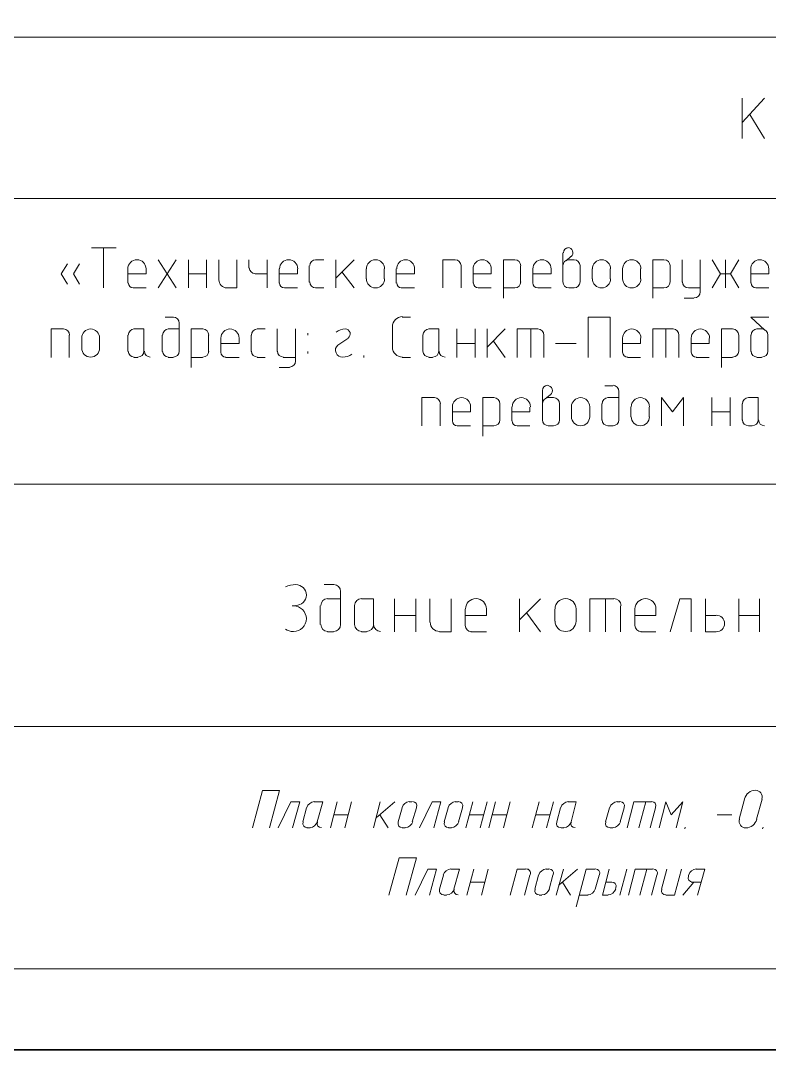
# Model space of a CAD drawing. Header units: millimetres. Extents: x -678 to 5260, y -935 to 3264.
# Drawn here: x 4034 to 4497, y -935 to -298 of the extents above; entities that cross this region are included whole.
import ezdxf
from ezdxf.xclip import XClip

# ---------------------------------------------------------------- set-up
doc = ezdxf.new("R2010")
doc.units = ezdxf.units.MM
doc.header["$MEASUREMENT"] = 0
doc.header["$XCLIPFRAME"] = 2
doc.layers.get('0').update_dxf_attribs({"linetype": 'CONTINUOUS'})

# ---------------------------------------------------------------- blocks, each defined once
blk = doc.blocks.new('MF28AFDB0')
at = {"color": 7, "linetype": 'Continuous', "lineweight": -2, "true_color": 0x000007}
blk.add_lwpolyline([(0.927, 0.578), (592.988, 0.578), (592.988, 419.2), (0.927, 419.2)], close=True, dxfattribs=at)

msp = doc.modelspace()

# ---------------------------------------------------------------- linework, layer by layer
at = {"color": 7, "linetype": 'Continuous', "lineweight": 20, "true_color": 0x000007}
msp.add_lwpolyline([(-479.88737, -884.75487), (5209.40723, -884.75487), (5209.40723, 3214.83019), (-479.88737, 3214.83019)], close=True, dxfattribs=at)
at = {"color": 7, "linetype": 'Continuous', "lineweight": 5, "true_color": 0x000007}
for points in [[(3359.44873, -308.15736), (5209.40723, -308.15736), (5209.40723, -308.15736)], [(3359.44873, -308.15736), (3359.44873, -884.75487), (3909.49022, -884.75487), (4009.73918, -884.75487), (5209.40723, -884.75487)], [(3359.44873, -408.07438), (4009.73918, -408.07438), (5209.40723, -408.07438)], [(3359.44873, -584.67189), (5209.40723, -584.67189), (5209.40723, -584.67189)], [(3359.44873, -734.71338), (4009.73918, -734.71338), (5209.40723, -734.71338)]]:
    msp.add_lwpolyline(points, dxfattribs=at)
at = {"color": 7, "linetype": 'Continuous', "lineweight": 20, "true_color": 0x000007}
msp.add_lwpolyline([(3359.44873, -884.75487), (5209.40723, -884.75487), (5209.40723, -334.71338)], dxfattribs=at)
at = {"color": 7, "linetype": 'Continuous', "lineweight": 9, "true_color": 0x000007}
for points in [[(4480.44458, -360.93745), (4494.22051, -345.99969), (4494.22051, -345.99969)], [(4480.44458, -370.89595), (4480.44458, -345.99969), (4480.44458, -345.99969)], [(4485.25786, -355.95819), (4494.22051, -370.89595), (4494.22051, -370.89595)], [(4077.623, -438.44782), (4092.72674, -438.44782), (4092.72674, -438.44782)], [(4084.92591, -438.44782), (4084.92591, -463.34408), (4084.92591, -463.34408)], [(4369.40723, -441.60135), (4369.40723, -459.69263), (4369.40723, -459.69263)], [(4374.38649, -443.925), (4371.39893, -446.5806), (4371.39893, -446.5806)], [(4062.68524, -461.02043), (4058.86781, -454.5474), (4062.68524, -448.40633)], [(4070.15412, -448.40633), (4066.33669, -454.5474), (4070.15412, -461.02043)], [(4100.02964, -451.55985), (4100.02964, -460.35653), (4100.02964, -460.35653)], [(4111.31595, -454.5474), (4111.31595, -451.55985), (4111.31595, -451.55985)], [(4118.78483, -445.9167), (4130.07113, -463.34408), (4130.07113, -463.34408)], [(4118.78483, -463.34408), (4130.07113, -445.9167), (4130.07113, -445.9167)], [(4137.70599, -463.34408), (4137.70599, -445.9167), (4137.70599, -445.9167)], [(4148.66035, -463.34408), (4148.66035, -445.9167), (4148.66035, -445.9167)], [(4156.46118, -445.9167), (4156.46118, -458.36483), (4156.46118, -458.36483)], [(4161.27445, -463.34408), (4167.58151, -463.34408), (4167.58151, -445.9167)], [(4175.05039, -445.9167), (4175.05039, -451.06193), (4175.05039, -451.06193)], [(4186.33669, -445.9167), (4186.33669, -463.34408), (4186.33669, -463.34408)], [(4193.80557, -451.55985), (4193.80557, -460.35653), (4193.80557, -460.35653)], [(4205.09188, -454.5474), (4205.09188, -451.55985), (4205.09188, -451.55985)], [(4212.39479, -449.73413), (4212.39479, -459.69263), (4212.39479, -459.69263)], [(4216.21221, -445.9167), (4221.35744, -445.9167), (4221.35744, -445.9167)], [(4228.82632, -457.20301), (4240.11263, -445.9167), (4240.11263, -445.9167)], [(4228.82632, -445.9167), (4228.82632, -463.34408), (4228.82632, -463.34408)], [(4247.58151, -451.55985), (4247.58151, -457.70093), (4247.58151, -457.70093)], [(4258.70184, -457.70093), (4258.70184, -451.55985), (4258.70184, -451.55985)], [(4266.17072, -451.55985), (4266.17072, -460.35653), (4266.17072, -460.35653)], [(4277.45703, -454.5474), (4277.45703, -451.55985), (4277.45703, -451.55985)], [(4302.51927, -445.9167), (4295.05039, -445.9167), (4295.05039, -463.34408)], [(4306.33669, -463.34408), (4306.33669, -449.73413), (4306.33669, -449.73413)], [(4313.80557, -451.55985), (4313.80557, -460.35653), (4313.80557, -460.35653)], [(4325.09188, -454.5474), (4325.09188, -451.55985), (4325.09188, -451.55985)], [(4339.53172, -445.9167), (4332.56076, -445.9167), (4332.56076, -469.65114)], [(4343.18317, -459.69263), (4343.18317, -449.73413), (4343.18317, -449.73413)], [(4350.81802, -451.55985), (4350.81802, -460.35653), (4350.81802, -460.35653)], [(4362.10433, -454.5474), (4362.10433, -451.55985), (4362.10433, -451.55985)], [(4373.05869, -445.9167), (4376.21221, -445.9167), (4376.21221, -445.9167)], [(4380.02964, -449.73413), (4380.02964, -459.69263), (4380.02964, -459.69263)], [(4387.49852, -451.55985), (4387.49852, -457.70093), (4387.49852, -457.70093)], [(4398.78483, -457.70093), (4398.78483, -451.55985), (4398.78483, -451.55985)], [(4406.25371, -451.55985), (4406.25371, -457.70093), (4406.25371, -457.70093)], [(4417.54001, -457.70093), (4417.54001, -451.55985), (4417.54001, -451.55985)], [(4431.97985, -445.9167), (4425.17487, -445.9167), (4425.17487, -469.65114)], [(4435.79728, -459.69263), (4435.79728, -449.73413), (4435.79728, -449.73413)], [(4443.26615, -445.9167), (4443.26615, -459.69263), (4443.26615, -459.69263)], [(4454.38649, -465.83371), (4454.38649, -445.9167), (4454.38649, -445.9167)], [(4461.85537, -445.9167), (4467.00059, -454.5474), (4461.85537, -463.34408)], [(4469.98815, -445.9167), (4469.98815, -463.34408), (4469.98815, -463.34408)], [(4478.2869, -463.34408), (4473.14167, -454.5474), (4478.2869, -445.9167)], [(4485.75578, -451.55985), (4485.75578, -460.35653), (4485.75578, -460.35653)], [(4496.87611, -454.5474), (4496.87611, -451.55985), (4496.87611, -451.55985)], [(4111.31595, -454.5474), (4100.02964, -454.5474), (4100.02964, -454.5474)], [(4137.70599, -454.5474), (4148.66035, -454.5474), (4148.66035, -454.5474)], [(4178.86781, -454.5474), (4186.33669, -454.5474), (4186.33669, -454.5474)], [(4205.09188, -454.5474), (4193.80557, -454.5474), (4193.80557, -454.5474)], [(4240.11263, -463.34408), (4232.64375, -453.38558), (4232.64375, -453.38558)], [(4277.45703, -454.5474), (4266.17072, -454.5474), (4266.17072, -454.5474)], [(4325.09188, -454.5474), (4313.80557, -454.5474), (4313.80557, -454.5474)], [(4362.10433, -454.5474), (4350.81802, -454.5474), (4350.81802, -454.5474)], [(4467.00059, -454.5474), (4473.14167, -454.5474), (4473.14167, -454.5474)], [(4496.87611, -454.5474), (4485.75578, -454.5474), (4485.75578, -454.5474)], [(4103.34914, -463.34408), (4111.31595, -463.34408), (4111.31595, -463.34408)], [(4196.9591, -463.34408), (4205.09188, -463.34408), (4205.09188, -463.34408)], [(4216.21221, -463.34408), (4221.35744, -463.34408), (4221.35744, -463.34408)], [(4269.32425, -463.34408), (4277.45703, -463.34408), (4277.45703, -463.34408)], [(4316.9591, -463.34408), (4325.09188, -463.34408), (4325.09188, -463.34408)], [(4332.56076, -463.34408), (4339.53172, -463.34408), (4339.53172, -463.34408)], [(4353.80557, -463.34408), (4362.10433, -463.34408), (4362.10433, -463.34408)], [(4373.05869, -463.34408), (4376.21221, -463.34408), (4376.21221, -463.34408)], [(4425.17487, -463.34408), (4431.97985, -463.34408), (4431.97985, -463.34408)], [(4447.08358, -463.34408), (4454.38649, -463.34408), (4454.38649, -463.34408)], [(4488.90931, -463.34408), (4496.87611, -463.34408), (4496.87611, -463.34408)], [(4444.42798, -469.65114), (4450.56906, -469.65114), (4450.56906, -469.65114)], [(4123.26615, -481.43537), (4128.07943, -481.43537), (4128.07943, -481.43537)], [(4269.98815, -481.43537), (4275.13337, -481.43537), (4275.13337, -481.43537)], [(4398.78483, -506.49761), (4398.78483, -481.43537), (4385.00889, -481.43537), (4385.00889, -506.49761)], [(4496.87611, -481.43537), (4485.75578, -481.43537), (4494.38649, -489.40218)], [(4060.19562, -488.73828), (4052.56076, -488.73828), (4052.56076, -506.49761)], [(4109.98815, -502.68018), (4109.98815, -488.73828), (4103.84707, -488.73828)], [(4125.09188, -488.73828), (4131.89686, -488.73828), (4131.89686, -488.73828)], [(4131.89686, -485.2528), (4131.89686, -502.68018), (4131.89686, -502.68018)], [(4146.33669, -488.73828), (4139.36574, -488.73828), (4139.36574, -512.63869)], [(4180.19562, -488.73828), (4185.00889, -488.73828), (4185.00889, -488.73828)], [(4192.47777, -488.73828), (4192.47777, -502.68018), (4192.47777, -502.68018)], [(4203.76408, -508.82126), (4203.76408, -488.73828), (4203.76408, -488.73828)], [(4263.84707, -487.57645), (4263.84707, -500.02458), (4263.84707, -500.02458)], [(4292.56076, -502.68018), (4292.56076, -488.73828), (4286.41968, -488.73828)], [(4303.84707, -506.49761), (4303.84707, -488.73828), (4303.84707, -488.73828)], [(4315.13337, -506.49761), (4315.13337, -488.73828), (4315.13337, -488.73828)], [(4322.43628, -500.02458), (4333.72259, -488.73828), (4333.72259, -488.73828)], [(4322.43628, -488.73828), (4322.43628, -506.49761), (4322.43628, -506.49761)], [(4353.80557, -488.73828), (4341.19147, -488.73828), (4341.19147, -506.49761)], [(4349.49022, -488.73828), (4349.49022, -506.49761), (4349.49022, -506.49761)], [(4437.45703, -488.73828), (4425.17487, -488.73828), (4425.17487, -506.49761)], [(4433.14167, -488.73828), (4433.14167, -506.49761), (4433.14167, -506.49761)], [(4474.46947, -488.73828), (4467.6645, -488.73828), (4467.6645, -512.63869)], [(4489.57321, -488.73828), (4492.39479, -488.73828), (4492.39479, -488.73828)], [(4063.68109, -506.49761), (4063.68109, -492.5557), (4063.68109, -492.5557)], [(4071.48192, -494.5474), (4071.48192, -500.68848), (4071.48192, -500.68848)], [(4082.60225, -500.68848), (4082.60225, -494.5474), (4082.60225, -494.5474)], [(4100.02964, -492.5557), (4100.02964, -502.68018), (4100.02964, -502.68018)], [(4121.27445, -502.68018), (4121.27445, -492.5557), (4121.27445, -492.5557)], [(4149.98815, -502.68018), (4149.98815, -492.5557), (4149.98815, -492.5557)], [(4157.623, -494.5474), (4157.623, -503.17811), (4157.623, -503.17811)], [(4168.90931, -497.70093), (4168.90931, -494.5474), (4168.90931, -494.5474)], [(4176.37819, -492.5557), (4176.37819, -502.68018), (4176.37819, -502.68018)], [(4211.39893, -492.5557), (4211.39893, -491.39388), (4211.39893, -491.39388)], [(4236.2952, -494.5474), (4230.15412, -498.86276), (4230.15412, -498.86276)], [(4282.60225, -492.5557), (4282.60225, -502.68018), (4282.60225, -502.68018)], [(4333.72259, -506.49761), (4326.41968, -496.37313), (4326.41968, -496.37313)], [(4357.623, -506.49761), (4357.623, -492.5557), (4357.623, -492.5557)], [(4406.25371, -494.5474), (4406.25371, -503.17811), (4406.25371, -503.17811)], [(4417.54001, -497.70093), (4417.54001, -494.5474), (4417.54001, -494.5474)], [(4441.27445, -506.49761), (4441.27445, -492.5557), (4441.27445, -492.5557)], [(4448.74333, -494.5474), (4448.74333, -503.17811), (4448.74333, -503.17811)], [(4460.02964, -497.70093), (4460.02964, -494.5474), (4460.02964, -494.5474)], [(4478.2869, -502.68018), (4478.2869, -492.5557), (4478.2869, -492.5557)], [(4485.75578, -502.68018), (4485.75578, -492.5557), (4485.75578, -492.5557)], [(4496.37819, -492.5557), (4496.37819, -502.68018), (4496.37819, -502.68018)], [(4168.90931, -497.70093), (4157.623, -497.70093), (4157.623, -497.70093)], [(4211.39893, -502.68018), (4211.39893, -503.84201), (4211.39893, -503.84201)], [(4303.84707, -497.70093), (4315.13337, -497.70093), (4315.13337, -497.70093)], [(4364.92591, -497.70093), (4377.54001, -497.70093), (4377.54001, -497.70093)], [(4417.54001, -497.70093), (4406.25371, -497.70093), (4406.25371, -497.70093)], [(4460.02964, -497.70093), (4448.74333, -497.70093), (4448.74333, -497.70093)], [(4103.84707, -506.49761), (4106.17072, -506.49761), (4106.17072, -506.49761)], [(4125.09188, -506.49761), (4128.07943, -506.49761), (4128.07943, -506.49761)], [(4139.36574, -506.49761), (4146.33669, -506.49761), (4146.33669, -506.49761)], [(4160.61055, -506.49761), (4168.90931, -506.49761), (4168.90931, -506.49761)], [(4180.19562, -506.49761), (4185.00889, -506.49761), (4185.00889, -506.49761)], [(4196.2952, -506.49761), (4203.76408, -506.49761), (4203.76408, -506.49761)], [(4246.25371, -505.16981), (4246.25371, -506.49761), (4246.25371, -506.49761)], [(4269.98815, -506.49761), (4275.13337, -506.49761), (4275.13337, -506.49761)], [(4286.41968, -506.49761), (4288.74333, -506.49761), (4288.74333, -506.49761)], [(4409.40723, -506.49761), (4417.54001, -506.49761), (4417.54001, -506.49761)], [(4451.89686, -506.49761), (4460.02964, -506.49761), (4460.02964, -506.49761)], [(4467.6645, -506.49761), (4474.46947, -506.49761), (4474.46947, -506.49761)], [(4489.57321, -506.49761), (4492.39479, -506.49761), (4492.39479, -506.49761)], [(4193.80557, -512.63869), (4200.11263, -512.63869), (4200.11263, -512.63869)], [(4356.79313, -526.74657), (4356.79313, -545.16981), (4356.79313, -545.16981)], [(4395.46533, -523.925), (4400.2786, -523.925), (4400.2786, -523.925)], [(4404.09603, -527.41047), (4404.09603, -545.16981), (4404.09603, -545.16981)], [(4289.73918, -531.2279), (4282.10433, -531.2279), (4282.10433, -548.65529)], [(4326.58566, -531.2279), (4319.78068, -531.2279), (4319.78068, -555.12832)], [(4361.6064, -529.40218), (4358.45288, -531.8918), (4358.45288, -531.8918)], [(4360.2786, -531.2279), (4363.59811, -531.2279), (4363.59811, -531.2279)], [(4397.29105, -531.2279), (4404.09603, -531.2279), (4404.09603, -531.2279)], [(4444.09603, -548.65529), (4444.09603, -531.2279), (4437.29105, -540.02458), (4430.48607, -531.2279), (4430.48607, -548.65529)], [(4461.68939, -548.65529), (4461.68939, -531.2279), (4461.68939, -531.2279)], [(4472.9757, -548.65529), (4472.9757, -531.2279), (4472.9757, -531.2279)], [(4490.40308, -545.16981), (4490.40308, -531.2279), (4484.26201, -531.2279)], [(4293.39064, -548.65529), (4293.39064, -535.04533), (4293.39064, -535.04533)], [(4301.02549, -537.03703), (4301.02549, -545.66774), (4301.02549, -545.66774)], [(4312.3118, -540.02458), (4301.02549, -540.02458), (4301.02549, -540.02458)], [(4312.3118, -540.02458), (4312.3118, -537.03703), (4312.3118, -537.03703)], [(4330.40308, -545.16981), (4330.40308, -535.04533), (4330.40308, -535.04533)], [(4337.87196, -537.03703), (4337.87196, -545.66774), (4337.87196, -545.66774)], [(4348.9923, -540.02458), (4337.87196, -540.02458), (4337.87196, -540.02458)], [(4348.9923, -540.02458), (4348.9923, -537.03703), (4348.9923, -537.03703)], [(4367.41553, -535.04533), (4367.41553, -545.16981), (4367.41553, -545.16981)], [(4374.71844, -537.03703), (4374.71844, -543.17811), (4374.71844, -543.17811)], [(4386.00474, -543.17811), (4386.00474, -537.03703), (4386.00474, -537.03703)], [(4393.47362, -545.16981), (4393.47362, -535.04533), (4393.47362, -535.04533)], [(4411.56491, -537.03703), (4411.56491, -543.17811), (4411.56491, -543.17811)], [(4422.85122, -543.17811), (4422.85122, -537.03703), (4422.85122, -537.03703)], [(4461.68939, -540.02458), (4472.9757, -540.02458), (4472.9757, -540.02458)], [(4480.44458, -535.04533), (4480.44458, -545.16981), (4480.44458, -545.16981)], [(4304.01304, -548.65529), (4312.3118, -548.65529), (4312.3118, -548.65529)], [(4319.78068, -548.65529), (4326.58566, -548.65529), (4326.58566, -548.65529)], [(4341.02549, -548.65529), (4348.9923, -548.65529), (4348.9923, -548.65529)], [(4360.2786, -548.65529), (4363.59811, -548.65529), (4363.59811, -548.65529)], [(4397.29105, -548.65529), (4400.2786, -548.65529), (4400.2786, -548.65529)], [(4484.26201, -548.65529), (4486.58566, -548.65529), (4486.58566, -548.65529)], [(4221.52342, -646.91255), (4227.33254, -646.91255), (4227.33254, -646.91255)], [(4223.68109, -655.70923), (4231.81387, -655.70923), (4231.81387, -655.70923)], [(4231.81387, -651.39388), (4231.81387, -671.64284), (4231.81387, -671.64284)], [(4252.22881, -671.64284), (4252.22881, -655.70923), (4244.75993, -655.70923)], [(4265.17487, -676.12417), (4265.17487, -655.70923), (4265.17487, -655.70923)], [(4278.2869, -676.12417), (4278.2869, -655.70923), (4278.2869, -655.70923)], [(4287.08358, -655.70923), (4287.08358, -670.14906), (4287.08358, -670.14906)], [(4293.05869, -676.12417), (4300.19562, -676.12417), (4300.19562, -655.70923)], [(4342.51927, -668.82126), (4355.6313, -655.70923), (4355.6313, -655.70923)], [(4342.51927, -655.70923), (4342.51927, -676.12417), (4342.51927, -676.12417)], [(4400.9425, -655.70923), (4386.17072, -655.70923), (4386.17072, -676.12417)], [(4395.79728, -655.70923), (4395.79728, -676.12417), (4395.79728, -676.12417)], [(4448.90931, -676.12417), (4448.90931, -655.70923), (4441.77238, -655.70923), (4435.79728, -676.12417)], [(4464.17902, -676.12417), (4457.70599, -676.12417), (4457.70599, -655.70923)], [(4478.2869, -676.12417), (4478.2869, -655.70923), (4478.2869, -655.70923)], [(4491.23296, -676.12417), (4491.23296, -655.70923), (4491.23296, -655.70923)], [(4201.77238, -660.02458), (4203.93006, -660.02458), (4203.93006, -660.02458)], [(4219.19976, -671.64284), (4219.19976, -660.02458), (4219.19976, -660.02458)], [(4240.44458, -660.02458), (4240.44458, -671.64284), (4240.44458, -671.64284)], [(4405.09188, -676.12417), (4405.09188, -660.02458), (4405.09188, -660.02458)], [(4265.17487, -665.99969), (4278.2869, -665.99969), (4278.2869, -665.99969)], [(4308.9923, -662.18226), (4308.9923, -672.30674), (4308.9923, -672.30674)], [(4322.10433, -665.99969), (4308.9923, -665.99969), (4308.9923, -665.99969)], [(4322.10433, -665.99969), (4322.10433, -662.18226), (4322.10433, -662.18226)], [(4355.6313, -676.12417), (4347.00059, -664.50591), (4347.00059, -664.50591)], [(4364.42798, -662.18226), (4364.42798, -669.65114), (4364.42798, -669.65114)], [(4377.54001, -669.65114), (4377.54001, -662.18226), (4377.54001, -662.18226)], [(4414.05454, -662.18226), (4414.05454, -672.30674), (4414.05454, -672.30674)], [(4427.00059, -665.99969), (4414.05454, -665.99969), (4414.05454, -665.99969)], [(4427.00059, -665.99969), (4427.00059, -662.18226), (4427.00059, -662.18226)], [(4464.17902, -665.99969), (4457.70599, -665.99969), (4457.70599, -665.99969)], [(4478.2869, -665.99969), (4491.23296, -665.99969), (4491.23296, -665.99969)], [(4223.68109, -676.12417), (4227.33254, -676.12417), (4227.33254, -676.12417)], [(4244.75993, -676.12417), (4247.74748, -676.12417), (4247.74748, -676.12417)], [(4312.47777, -676.12417), (4322.10433, -676.12417), (4322.10433, -676.12417)], [(4417.70599, -676.12417), (4427.00059, -676.12417), (4427.00059, -676.12417)], [(4187.83047, -797.45197), (4193.97155, -774.38143), (4183.34914, -774.38143), (4177.20806, -797.45197)], [(4193.14167, -797.45197), (4200.9425, -781.35238), (4206.58566, -781.35238), (4202.10433, -797.45197)], [(4215.38234, -781.35238), (4220.69354, -781.35238), (4217.37404, -793.80052)], [(4225.50682, -797.45197), (4229.6562, -781.35238), (4229.6562, -781.35238)], [(4234.3035, -797.45197), (4238.61885, -781.35238), (4238.61885, -781.35238)], [(4256.37819, -781.35238), (4252.22881, -797.45197), (4252.22881, -797.45197)], [(4253.88856, -791.31089), (4265.34084, -781.35238), (4265.34084, -781.35238)], [(4274.3035, -781.35238), (4275.96325, -781.35238), (4275.96325, -781.35238)], [(4280.61055, -797.45197), (4288.57736, -781.35238), (4293.88856, -781.35238), (4289.57321, -797.45197)], [(4302.68524, -781.35238), (4304.67694, -781.35238), (4304.67694, -781.35238)], [(4309.32425, -797.45197), (4313.6396, -781.35238), (4313.6396, -781.35238)], [(4318.2869, -797.45197), (4322.43628, -781.35238), (4322.43628, -781.35238)], [(4323.59811, -797.45197), (4327.74748, -781.35238), (4327.74748, -781.35238)], [(4332.56076, -797.45197), (4336.71014, -781.35238), (4336.71014, -781.35238)], [(4350.3201, -797.45197), (4354.63545, -781.35238), (4354.63545, -781.35238)], [(4359.28275, -797.45197), (4363.59811, -781.35238), (4363.59811, -781.35238)], [(4372.39479, -781.35238), (4377.70599, -781.35238), (4374.55246, -793.80052)], [(4402.76823, -781.35238), (4404.59396, -781.35238), (4404.59396, -781.35238)], [(4409.24126, -797.45197), (4413.39064, -781.35238), (4424.34499, -781.35238)], [(4416.37819, -797.45197), (4420.69354, -781.35238), (4420.69354, -781.35238)], [(4428.9923, -797.45197), (4433.14167, -781.35238), (4436.46118, -789.48516), (4443.76408, -781.35238), (4439.6147, -797.45197)], [(4481.77238, -779.69263), (4478.45288, -792.14077), (4478.45288, -792.14077)], [(4489.24126, -792.14077), (4492.72674, -779.69263), (4492.72674, -779.69263)], [(4208.41138, -793.80052), (4210.73503, -785.00384), (4210.73503, -785.00384)], [(4267.33254, -793.80052), (4269.82217, -785.00384), (4269.82217, -785.00384)], [(4278.78483, -785.00384), (4276.12923, -793.80052), (4276.12923, -793.80052)], [(4295.88026, -793.80052), (4298.36989, -785.00384), (4298.36989, -785.00384)], [(4307.16657, -785.00384), (4304.84292, -793.80052), (4304.84292, -793.80052)], [(4365.58981, -793.80052), (4367.91346, -785.00384), (4367.91346, -785.00384)], [(4395.79728, -793.80052), (4398.2869, -785.00384), (4398.2869, -785.00384)], [(4407.24956, -785.00384), (4404.92591, -793.80052), (4404.92591, -793.80052)], [(4426.83462, -785.00384), (4423.34914, -797.45197), (4423.34914, -797.45197)], [(4227.49852, -789.48516), (4236.46118, -789.48516), (4236.46118, -789.48516)], [(4261.19147, -797.45197), (4256.04624, -789.48516), (4256.04624, -789.48516)], [(4311.48192, -789.48516), (4320.44458, -789.48516), (4320.44458, -789.48516)], [(4325.75578, -789.48516), (4334.55246, -789.48516), (4334.55246, -789.48516)], [(4352.47777, -789.48516), (4361.44043, -789.48516), (4361.44043, -789.48516)], [(4464.84292, -789.48516), (4473.97155, -789.48516), (4473.97155, -789.48516)], [(4212.89271, -797.45197), (4210.90101, -797.45197), (4210.90101, -797.45197)], [(4271.81387, -797.45197), (4269.98815, -797.45197), (4269.98815, -797.45197)], [(4300.36159, -797.45197), (4298.53586, -797.45197), (4298.53586, -797.45197)], [(4369.90516, -797.45197), (4368.24541, -797.45197), (4368.24541, -797.45197)], [(4400.2786, -797.45197), (4398.61885, -797.45197), (4398.61885, -797.45197)], [(4444.92591, -797.94989), (4445.09188, -797.12002), (4445.09188, -797.12002)], [(4493.05869, -797.94989), (4493.39064, -797.12002), (4493.39064, -797.12002)], [(4272.3118, -839.11172), (4278.78483, -816.04118), (4267.99645, -816.04118), (4261.68939, -839.11172)], [(4277.95495, -839.11172), (4285.75578, -823.01213), (4291.06698, -823.01213), (4286.75163, -839.11172)], [(4293.05869, -835.46027), (4295.54831, -826.66359), (4295.54831, -826.66359)], [(4300.02964, -823.01213), (4305.34084, -823.01213), (4301.85537, -835.46027)], [(4309.98815, -839.11172), (4314.3035, -823.01213), (4314.3035, -823.01213)], [(4318.9508, -839.11172), (4323.10018, -823.01213), (4323.10018, -823.01213)], [(4336.71014, -839.11172), (4341.02549, -823.01213), (4346.33669, -823.01213)], [(4345.67279, -839.11172), (4348.9923, -826.66359), (4348.9923, -826.66359)], [(4351.97985, -835.46027), (4354.3035, -826.66359), (4354.3035, -826.66359)], [(4358.78483, -823.01213), (4360.77653, -823.01213), (4360.77653, -823.01213)], [(4363.26615, -826.66359), (4360.9425, -835.46027), (4360.9425, -835.46027)], [(4369.73918, -823.01213), (4365.25786, -839.11172), (4365.25786, -839.11172)], [(4366.91761, -832.97064), (4378.53586, -823.01213), (4378.53586, -823.01213)], [(4383.84707, -823.01213), (4377.70599, -846.41462), (4377.70599, -846.41462)], [(4389.15827, -823.01213), (4383.84707, -823.01213), (4383.84707, -823.01213)], [(4391.81387, -826.66359), (4389.49022, -835.46027), (4389.49022, -835.46027)], [(4398.12093, -823.01213), (4393.97155, -839.11172), (4397.45703, -839.11172)], [(4408.90931, -823.01213), (4404.59396, -839.11172), (4404.59396, -839.11172)], [(4410.07113, -839.11172), (4414.22051, -823.01213), (4424.84292, -823.01213)], [(4417.04209, -839.11172), (4421.35744, -823.01213), (4421.35744, -823.01213)], [(4427.6645, -826.66359), (4424.34499, -839.11172), (4424.34499, -839.11172)], [(4430.48607, -835.46027), (4433.80557, -823.01213), (4433.80557, -823.01213)], [(4442.76823, -823.01213), (4438.45288, -839.11172), (4433.14167, -839.11172)], [(4447.24956, -826.66359), (4447.08358, -827.49346), (4447.08358, -827.49346)], [(4452.72674, -839.11172), (4457.20806, -823.01213), (4451.73089, -823.01213)], [(4312.14582, -830.97894), (4321.10848, -830.97894), (4321.10848, -830.97894)], [(4374.22051, -839.11172), (4369.24126, -830.97894), (4369.24126, -830.97894)], [(4399.6147, -830.97894), (4395.96325, -830.97894), (4395.96325, -830.97894)], [(4443.76408, -839.11172), (4450.40308, -830.97894), (4450.40308, -830.97894)], [(4448.74333, -830.97894), (4454.88441, -830.97894), (4454.88441, -830.97894)], [(4297.37404, -839.11172), (4295.71429, -839.11172), (4295.71429, -839.11172)], [(4356.2952, -839.11172), (4354.63545, -839.11172), (4354.63545, -839.11172)], [(4385.00889, -839.11172), (4379.69769, -839.11172), (4379.69769, -839.11172)], [(4401.93835, -835.46027), (4402.10433, -834.63039), (4402.10433, -834.63039)]]:
    msp.add_lwpolyline(points, dxfattribs=at)
for points in [[(4372.72674, -438.44782), (4371.06698, -438.44782), (4369.73918, -439.77562), (4369.73918, -441.60135)], [(4175.21636, -450.89595), (4175.21636, -452.88765), (4176.87611, -454.5474), (4179.03379, -454.5474)], [(4216.37819, -445.9167), (4214.38649, -445.9167), (4212.72674, -447.57645), (4212.72674, -449.56815)], [(4306.33669, -449.56815), (4306.33669, -447.57645), (4304.67694, -445.9167), (4302.68524, -445.9167)], [(4343.34914, -449.56815), (4343.34914, -447.57645), (4341.68939, -445.9167), (4339.69769, -445.9167)], [(4373.22466, -445.9167), (4371.06698, -445.9167), (4369.40723, -447.57645), (4369.40723, -449.56815)], [(4380.02964, -449.56815), (4380.02964, -447.57645), (4378.36989, -445.9167), (4376.37819, -445.9167)], [(4435.79728, -449.56815), (4435.79728, -447.57645), (4434.13752, -445.9167), (4431.97985, -445.9167)], [(4156.46118, -458.36483), (4156.46118, -461.02043), (4158.61885, -463.34408), (4161.44043, -463.34408)], [(4100.36159, -460.19056), (4100.36159, -461.85031), (4101.68939, -463.34408), (4103.34914, -463.34408)], [(4193.97155, -460.19056), (4193.97155, -461.85031), (4195.29935, -463.34408), (4197.12508, -463.34408)], [(4212.72674, -459.52666), (4212.72674, -461.68433), (4214.38649, -463.34408), (4216.37819, -463.34408)], [(4266.50267, -460.19056), (4266.50267, -461.85031), (4267.83047, -463.34408), (4269.49022, -463.34408)], [(4313.97155, -460.19056), (4313.97155, -461.85031), (4315.46533, -463.34408), (4317.12508, -463.34408)], [(4339.69769, -463.34408), (4341.68939, -463.34408), (4343.34914, -461.68433), (4343.34914, -459.52666)], [(4350.81802, -460.19056), (4350.81802, -461.85031), (4352.14582, -463.34408), (4353.80557, -463.34408)], [(4369.40723, -459.52666), (4369.40723, -461.68433), (4371.06698, -463.34408), (4373.22466, -463.34408)], [(4376.37819, -463.34408), (4378.36989, -463.34408), (4380.02964, -461.68433), (4380.02964, -459.52666)], [(4431.97985, -463.34408), (4434.13752, -463.34408), (4435.79728, -461.68433), (4435.79728, -459.52666)], [(4443.43213, -459.52666), (4443.43213, -461.68433), (4445.09188, -463.34408), (4447.08358, -463.34408)], [(4485.92176, -460.19056), (4485.92176, -461.85031), (4487.24956, -463.34408), (4488.90931, -463.34408)], [(4450.73503, -469.48516), (4452.72674, -469.48516), (4454.38649, -467.82541), (4454.38649, -465.66774)], [(4131.89686, -485.08682), (4131.89686, -483.09512), (4130.23711, -481.43537), (4128.24541, -481.43537)], [(4270.15412, -481.10342), (4266.66864, -481.10342), (4263.84707, -483.925), (4263.84707, -487.41047)], [(4064.01304, -492.5557), (4064.01304, -490.39803), (4062.35329, -488.73828), (4060.19562, -488.73828)], [(4104.01304, -488.73828), (4102.02134, -488.73828), (4100.36159, -490.39803), (4100.36159, -492.5557)], [(4125.25786, -488.73828), (4123.26615, -488.73828), (4121.6064, -490.39803), (4121.6064, -492.5557)], [(4150.15412, -492.5557), (4150.15412, -490.39803), (4148.49437, -488.73828), (4146.50267, -488.73828)], [(4180.36159, -488.73828), (4178.20391, -488.73828), (4176.54416, -490.39803), (4176.54416, -492.5557)], [(4234.63545, -488.73828), (4232.64375, -488.90425), (4230.65205, -489.56815), (4228.9923, -490.72998)], [(4286.58566, -488.73828), (4284.42798, -488.73828), (4282.76823, -490.39803), (4282.76823, -492.5557)], [(4357.623, -492.5557), (4357.623, -490.39803), (4355.96325, -488.73828), (4353.80557, -488.73828)], [(4441.27445, -492.5557), (4441.27445, -490.39803), (4439.6147, -488.73828), (4437.623, -488.73828)], [(4478.2869, -492.5557), (4478.2869, -490.39803), (4476.62715, -488.73828), (4474.46947, -488.73828)], [(4489.57321, -488.73828), (4487.58151, -488.73828), (4485.92176, -490.39803), (4485.92176, -492.5557)], [(4496.37819, -492.5557), (4496.37819, -490.39803), (4494.71844, -488.73828), (4492.56076, -488.73828)], [(4100.36159, -502.51421), (4100.36159, -504.50591), (4102.02134, -506.16566), (4104.01304, -506.16566)], [(4106.33669, -506.16566), (4108.3284, -506.16566), (4109.98815, -504.50591), (4109.98815, -502.51421)], [(4110.3201, -502.51421), (4110.3201, -504.50591), (4111.97985, -506.16566), (4113.97155, -506.16566)], [(4121.6064, -502.51421), (4121.6064, -504.50591), (4123.26615, -506.16566), (4125.25786, -506.16566)], [(4128.24541, -506.16566), (4130.23711, -506.16566), (4131.89686, -504.50591), (4131.89686, -502.51421)], [(4146.50267, -506.16566), (4148.49437, -506.16566), (4150.15412, -504.50591), (4150.15412, -502.51421)], [(4176.54416, -502.51421), (4176.54416, -504.50591), (4178.20391, -506.16566), (4180.36159, -506.16566)], [(4192.64375, -502.51421), (4192.64375, -504.50591), (4194.3035, -506.16566), (4196.46118, -506.16566)], [(4263.84707, -500.02458), (4263.84707, -503.34408), (4266.66864, -506.16566), (4270.15412, -506.16566)], [(4282.76823, -502.51421), (4282.76823, -504.50591), (4284.42798, -506.16566), (4286.58566, -506.16566)], [(4288.90931, -506.16566), (4290.90101, -506.16566), (4292.56076, -504.50591), (4292.56076, -502.51421)], [(4292.72674, -502.51421), (4292.72674, -504.50591), (4294.38649, -506.16566), (4296.54416, -506.16566)], [(4474.46947, -506.16566), (4476.62715, -506.16566), (4478.2869, -504.50591), (4478.2869, -502.51421)], [(4485.92176, -502.51421), (4485.92176, -504.50591), (4487.58151, -506.16566), (4489.57321, -506.16566)], [(4492.56076, -506.16566), (4494.71844, -506.16566), (4496.37819, -504.50591), (4496.37819, -502.51421)], [(4157.623, -503.17811), (4157.623, -504.83786), (4159.11678, -506.16566), (4160.77653, -506.16566)], [(4200.2786, -512.30674), (4202.2703, -512.30674), (4203.93006, -510.64699), (4203.93006, -508.65529)], [(4233.14167, -506.16566), (4235.29935, -506.16566), (4237.12508, -505.50176), (4238.78483, -504.33994)], [(4406.41968, -503.17811), (4406.41968, -504.83786), (4407.74748, -506.16566), (4409.57321, -506.16566)], [(4448.90931, -503.17811), (4448.90931, -504.83786), (4450.23711, -506.16566), (4452.06284, -506.16566)], [(4359.78068, -523.59305), (4358.12093, -523.59305), (4356.79313, -525.08682), (4356.79313, -526.74657)], [(4404.09603, -527.41047), (4404.09603, -525.2528), (4402.43628, -523.59305), (4400.44458, -523.59305)], [(4293.55661, -535.04533), (4293.55661, -532.88765), (4291.89686, -531.2279), (4289.90516, -531.2279)], [(4330.40308, -535.04533), (4330.40308, -532.88765), (4328.74333, -531.2279), (4326.58566, -531.2279)], [(4360.44458, -531.2279), (4358.45288, -531.2279), (4356.79313, -532.88765), (4356.79313, -535.04533)], [(4367.41553, -535.04533), (4367.41553, -532.88765), (4365.75578, -531.2279), (4363.59811, -531.2279)], [(4397.45703, -531.2279), (4395.29935, -531.2279), (4393.6396, -532.88765), (4393.6396, -535.04533)], [(4484.26201, -531.2279), (4482.2703, -531.2279), (4480.61055, -532.88765), (4480.61055, -535.04533)], [(4301.02549, -545.66774), (4301.02549, -547.32749), (4302.51927, -548.65529), (4304.17902, -548.65529)], [(4326.58566, -548.65529), (4328.74333, -548.65529), (4330.40308, -546.99554), (4330.40308, -545.00384)], [(4338.03794, -545.66774), (4338.03794, -547.32749), (4339.36574, -548.65529), (4341.02549, -548.65529)], [(4356.79313, -545.00384), (4356.79313, -546.99554), (4358.45288, -548.65529), (4360.44458, -548.65529)], [(4363.59811, -548.65529), (4365.75578, -548.65529), (4367.41553, -546.99554), (4367.41553, -545.00384)], [(4393.6396, -545.00384), (4393.6396, -546.99554), (4395.29935, -548.65529), (4397.45703, -548.65529)], [(4400.44458, -548.65529), (4402.43628, -548.65529), (4404.09603, -546.99554), (4404.09603, -545.00384)], [(4480.61055, -545.00384), (4480.61055, -546.99554), (4482.2703, -548.65529), (4484.26201, -548.65529)], [(4486.58566, -548.65529), (4488.74333, -548.65529), (4490.40308, -546.99554), (4490.40308, -545.00384)], [(4490.56906, -545.00384), (4490.56906, -546.99554), (4492.22881, -548.65529), (4494.22051, -548.65529)], [(4204.09603, -646.91255), (4201.93835, -646.91255), (4199.6147, -647.41047), (4197.623, -648.40633)], [(4231.81387, -651.2279), (4231.81387, -648.73828), (4229.82217, -646.91255), (4227.49852, -646.91255)], [(4223.84707, -655.54325), (4221.35744, -655.54325), (4219.53172, -657.53496), (4219.53172, -659.85861)], [(4244.92591, -655.54325), (4242.43628, -655.54325), (4240.44458, -657.53496), (4240.44458, -659.85861)], [(4405.42383, -659.85861), (4405.42383, -657.53496), (4403.43213, -655.54325), (4400.9425, -655.54325)], [(4197.623, -674.46442), (4199.11678, -675.46027), (4200.77653, -675.95819), (4202.60225, -675.95819)], [(4219.53172, -671.64284), (4219.53172, -673.96649), (4221.35744, -675.95819), (4223.84707, -675.95819)], [(4227.49852, -675.95819), (4229.82217, -675.95819), (4231.81387, -673.96649), (4231.81387, -671.64284)], [(4240.44458, -671.64284), (4240.44458, -673.96649), (4242.43628, -675.95819), (4244.92591, -675.95819)], [(4247.91346, -675.95819), (4250.23711, -675.95819), (4252.22881, -673.96649), (4252.22881, -671.64284)], [(4252.22881, -671.64284), (4252.22881, -673.96649), (4254.22051, -675.95819), (4256.54416, -675.95819)], [(4287.24956, -670.14906), (4287.24956, -673.30259), (4289.90516, -675.95819), (4293.05869, -675.95819)], [(4308.9923, -672.30674), (4308.9923, -674.29844), (4310.65205, -675.95819), (4312.64375, -675.95819)], [(4414.05454, -672.30674), (4414.05454, -674.29844), (4415.71429, -675.95819), (4417.87196, -675.95819)], [(4488.57736, -774.21545), (4485.58981, -774.04948), (4482.60225, -776.53911), (4481.93835, -779.52666)], [(4492.56076, -779.69263), (4493.39064, -776.70508), (4491.56491, -774.21545), (4488.57736, -774.21545)], [(4215.54831, -781.18641), (4213.55661, -781.35238), (4211.39893, -782.84616), (4210.90101, -784.83786)], [(4274.3035, -781.18641), (4272.3118, -781.35238), (4270.3201, -782.84616), (4269.82217, -784.83786)], [(4278.78483, -784.83786), (4279.44873, -782.84616), (4278.2869, -781.18641), (4276.2952, -781.18641)], [(4303.01719, -781.18641), (4301.02549, -781.35238), (4299.03379, -782.84616), (4298.36989, -784.83786)], [(4307.33254, -784.83786), (4307.83047, -782.84616), (4306.66864, -781.18641), (4304.67694, -781.18641)], [(4372.72674, -781.18641), (4370.73503, -781.35238), (4368.74333, -782.84616), (4368.07943, -784.83786)], [(4403.10018, -781.18641), (4401.10848, -781.35238), (4399.11678, -782.84616), (4398.45288, -784.83786)], [(4407.41553, -784.83786), (4407.91346, -782.84616), (4406.75163, -781.18641), (4404.75993, -781.18641)], [(4426.83462, -784.83786), (4427.49852, -782.84616), (4426.33669, -781.18641), (4424.34499, -781.18641)], [(4208.57736, -793.80052), (4208.07943, -795.79222), (4209.24126, -797.45197), (4211.06698, -797.28599)], [(4212.89271, -797.28599), (4214.88441, -797.28599), (4216.87611, -795.62624), (4217.37404, -793.63454)], [(4217.54001, -793.80052), (4216.87611, -795.79222), (4218.03794, -797.45197), (4220.02964, -797.28599)], [(4267.49852, -793.80052), (4266.83462, -795.79222), (4267.99645, -797.45197), (4269.98815, -797.28599)], [(4271.97985, -797.28599), (4273.80557, -797.28599), (4275.96325, -795.62624), (4276.46118, -793.63454)], [(4296.04624, -793.80052), (4295.54831, -795.79222), (4296.71014, -797.45197), (4298.70184, -797.28599)], [(4300.36159, -797.28599), (4302.35329, -797.28599), (4304.34499, -795.62624), (4305.00889, -793.63454)], [(4365.58981, -793.80052), (4365.09188, -795.79222), (4366.08773, -797.45197), (4368.07943, -797.28599)], [(4370.07113, -797.28599), (4372.06284, -797.28599), (4374.05454, -795.62624), (4374.71844, -793.63454)], [(4374.55246, -793.80052), (4373.88856, -795.79222), (4375.05039, -797.45197), (4377.04209, -797.28599)], [(4395.96325, -793.80052), (4395.46533, -795.79222), (4396.46118, -797.45197), (4398.45288, -797.28599)], [(4400.44458, -797.28599), (4402.43628, -797.28599), (4404.42798, -795.62624), (4405.09188, -793.63454)], [(4478.78483, -791.97479), (4477.95495, -794.96234), (4479.78068, -797.45197), (4482.76823, -797.45197)], [(4482.76823, -797.45197), (4485.75578, -797.45197), (4488.74333, -795.12832), (4489.40723, -792.14077)], [(4300.02964, -822.84616), (4298.03794, -823.01213), (4296.04624, -824.50591), (4295.38234, -826.49761)], [(4359.11678, -822.84616), (4357.12508, -823.01213), (4355.13337, -824.50591), (4354.46947, -826.49761)], [(4363.43213, -826.49761), (4363.93006, -824.50591), (4362.76823, -822.84616), (4360.77653, -822.84616)], [(4392.14582, -826.49761), (4392.64375, -824.50591), (4391.48192, -822.84616), (4389.49022, -822.84616)], [(4427.83047, -826.49761), (4428.3284, -824.50591), (4427.16657, -822.84616), (4425.17487, -822.84616)], [(4447.08358, -827.32749), (4446.58566, -829.31919), (4447.74748, -830.97894), (4449.73918, -830.97894)], [(4451.89686, -822.84616), (4449.90516, -823.01213), (4447.91346, -824.50591), (4447.41553, -826.49761)], [(4402.2703, -834.46442), (4402.76823, -832.47272), (4401.6064, -830.97894), (4399.6147, -830.97894)], [(4293.05869, -835.46027), (4292.56076, -837.45197), (4293.72259, -838.94574), (4295.71429, -838.94574)], [(4297.54001, -838.94574), (4299.53172, -838.94574), (4301.68939, -837.28599), (4302.18732, -835.29429)], [(4302.02134, -835.46027), (4301.52342, -837.45197), (4302.68524, -838.94574), (4304.67694, -838.94574)], [(4352.14582, -835.46027), (4351.6479, -837.45197), (4352.80972, -838.94574), (4354.80142, -838.94574)], [(4356.46118, -838.94574), (4358.45288, -838.94574), (4360.44458, -837.28599), (4361.10848, -835.29429)], [(4384.84292, -838.94574), (4386.83462, -838.94574), (4388.9923, -837.28599), (4389.49022, -835.29429)], [(4397.45703, -838.94574), (4399.44873, -838.94574), (4401.44043, -837.28599), (4402.10433, -835.29429)], [(4430.65205, -835.46027), (4429.98815, -837.45197), (4431.14997, -838.94574), (4433.14167, -838.94574)]]:
    msp.add_open_spline(points, degree=3, dxfattribs=at)
for points in [[(4374.55246, -443.925), (4375.54831, -443.09512), (4375.88026, -441.76732), (4375.38234, -440.43952), (4375.38234, -440.43952), (4375.05039, -439.27769), (4373.88856, -438.28184), (4372.56076, -438.28184)], [(4111.31595, -451.55985), (4111.31595, -448.40633), (4108.82632, -445.9167), (4105.67279, -445.9167), (4105.67279, -445.9167), (4102.68524, -445.9167), (4100.02964, -448.40633), (4100.02964, -451.55985)], [(4205.25786, -451.55985), (4205.25786, -448.40633), (4202.76823, -445.9167), (4199.6147, -445.9167), (4199.6147, -445.9167), (4196.46118, -445.9167), (4193.97155, -448.40633), (4193.97155, -451.55985)], [(4259.03379, -451.55985), (4259.03379, -448.40633), (4256.54416, -445.9167), (4253.39064, -445.9167), (4253.39064, -445.9167), (4250.23711, -445.9167), (4247.74748, -448.40633), (4247.74748, -451.55985)], [(4277.623, -451.55985), (4277.623, -448.40633), (4275.13337, -445.9167), (4271.97985, -445.9167), (4271.97985, -445.9167), (4268.9923, -445.9167), (4266.50267, -448.40633), (4266.50267, -451.55985)], [(4325.09188, -451.55985), (4325.09188, -448.40633), (4322.60225, -445.9167), (4319.44873, -445.9167), (4319.44873, -445.9167), (4316.2952, -445.9167), (4313.80557, -448.40633), (4313.80557, -451.55985)], [(4362.10433, -451.55985), (4362.10433, -448.40633), (4359.44873, -445.9167), (4356.46118, -445.9167), (4356.46118, -445.9167), (4353.30765, -445.9167), (4350.81802, -448.40633), (4350.81802, -451.55985)], [(4398.9508, -451.55985), (4398.9508, -448.40633), (4396.46118, -445.9167), (4393.30765, -445.9167), (4393.30765, -445.9167), (4390.3201, -445.9167), (4387.6645, -448.40633), (4387.6645, -451.55985)], [(4417.70599, -451.55985), (4417.70599, -448.40633), (4415.21636, -445.9167), (4412.06284, -445.9167), (4412.06284, -445.9167), (4408.90931, -445.9167), (4406.41968, -448.40633), (4406.41968, -451.55985)], [(4496.87611, -451.55985), (4496.87611, -448.40633), (4494.38649, -445.9167), (4491.23296, -445.9167), (4491.23296, -445.9167), (4488.24541, -445.9167), (4485.75578, -448.40633), (4485.75578, -451.55985)], [(4247.74748, -457.70093), (4247.74748, -460.85446), (4250.23711, -463.34408), (4253.39064, -463.34408), (4253.39064, -463.34408), (4256.54416, -463.34408), (4259.03379, -460.85446), (4259.03379, -457.70093)], [(4387.6645, -457.70093), (4387.6645, -460.85446), (4390.3201, -463.34408), (4393.30765, -463.34408), (4393.30765, -463.34408), (4396.46118, -463.34408), (4398.9508, -460.85446), (4398.9508, -457.70093)], [(4406.41968, -457.70093), (4406.41968, -460.85446), (4408.90931, -463.34408), (4412.06284, -463.34408), (4412.06284, -463.34408), (4415.21636, -463.34408), (4417.70599, -460.85446), (4417.70599, -457.70093)], [(4082.60225, -494.38143), (4082.60225, -491.39388), (4080.11263, -488.73828), (4076.9591, -488.73828), (4076.9591, -488.73828), (4073.97155, -488.73828), (4071.48192, -491.39388), (4071.48192, -494.38143)], [(4168.90931, -494.38143), (4168.90931, -491.39388), (4166.41968, -488.73828), (4163.26615, -488.73828), (4163.26615, -488.73828), (4160.11263, -488.73828), (4157.623, -491.39388), (4157.623, -494.38143)], [(4236.46118, -494.38143), (4237.623, -493.55155), (4237.95495, -492.22375), (4237.623, -490.89595), (4237.623, -490.89595), (4237.12508, -489.56815), (4235.96325, -488.73828), (4234.63545, -488.73828)], [(4417.70599, -494.38143), (4417.70599, -491.39388), (4415.21636, -488.73828), (4412.06284, -488.73828), (4412.06284, -488.73828), (4408.90931, -488.73828), (4406.41968, -491.39388), (4406.41968, -494.38143)], [(4460.19562, -494.38143), (4460.19562, -491.39388), (4457.70599, -488.73828), (4454.55246, -488.73828), (4454.55246, -488.73828), (4451.39893, -488.73828), (4448.90931, -491.39388), (4448.90931, -494.38143)], [(4071.48192, -500.52251), (4071.48192, -503.67603), (4073.97155, -506.16566), (4076.9591, -506.16566), (4076.9591, -506.16566), (4080.11263, -506.16566), (4082.60225, -503.67603), (4082.60225, -500.52251)], [(4229.98815, -498.69678), (4228.66035, -499.85861), (4228.16242, -501.85031), (4228.9923, -503.51006), (4228.9923, -503.51006), (4229.6562, -505.16981), (4231.31595, -506.33164), (4233.14167, -506.16566)], [(4361.77238, -529.40218), (4362.76823, -528.5723), (4363.10018, -527.07852), (4362.76823, -525.9167), (4362.76823, -525.9167), (4362.2703, -524.5889), (4361.10848, -523.75902), (4359.78068, -523.59305)], [(4312.3118, -536.87106), (4312.3118, -533.8835), (4309.82217, -531.2279), (4306.66864, -531.2279), (4306.66864, -531.2279), (4303.51512, -531.2279), (4301.02549, -533.8835), (4301.02549, -536.87106)], [(4349.32425, -536.87106), (4349.32425, -533.8835), (4346.83462, -531.2279), (4343.68109, -531.2279), (4343.68109, -531.2279), (4340.52757, -531.2279), (4338.03794, -533.8835), (4338.03794, -536.87106)], [(4386.00474, -536.87106), (4386.00474, -533.8835), (4383.51512, -531.2279), (4380.36159, -531.2279), (4380.36159, -531.2279), (4377.37404, -531.2279), (4374.71844, -533.8835), (4374.71844, -536.87106)], [(4423.01719, -536.87106), (4423.01719, -533.8835), (4420.52757, -531.2279), (4417.37404, -531.2279), (4417.37404, -531.2279), (4414.22051, -531.2279), (4411.73089, -533.8835), (4411.73089, -536.87106)], [(4374.71844, -543.01213), (4374.71844, -546.16566), (4377.37404, -548.65529), (4380.36159, -548.65529), (4380.36159, -548.65529), (4383.51512, -548.65529), (4386.00474, -546.16566), (4386.00474, -543.01213)], [(4411.73089, -543.01213), (4411.73089, -546.16566), (4414.22051, -548.65529), (4417.37404, -548.65529), (4417.37404, -548.65529), (4420.52757, -548.65529), (4423.01719, -546.16566), (4423.01719, -543.01213)], [(4204.09603, -659.85861), (4207.58151, -659.85861), (4210.56906, -656.87106), (4210.56906, -653.38558), (4210.56906, -653.38558), (4210.56906, -649.73413), (4207.58151, -646.91255), (4204.09603, -646.91255)], [(4322.10433, -662.01628), (4322.10433, -658.53081), (4319.11678, -655.54325), (4315.6313, -655.54325), (4315.6313, -655.54325), (4311.97985, -655.54325), (4309.15827, -658.53081), (4309.15827, -662.01628)], [(4377.54001, -662.01628), (4377.54001, -658.53081), (4374.71844, -655.54325), (4371.06698, -655.54325), (4371.06698, -655.54325), (4367.41553, -655.54325), (4364.59396, -658.53081), (4364.59396, -662.01628)], [(4427.00059, -662.01628), (4427.00059, -658.53081), (4424.17902, -655.54325), (4420.52757, -655.54325), (4420.52757, -655.54325), (4417.04209, -655.54325), (4414.05454, -658.53081), (4414.05454, -662.01628)], [(4202.60225, -675.95819), (4206.91761, -675.95819), (4210.56906, -672.47272), (4210.56906, -667.99139), (4210.56906, -667.99139), (4210.56906, -663.67603), (4206.91761, -660.02458), (4202.60225, -660.02458)], [(4464.34499, -676.12417), (4467.16657, -676.12417), (4469.49022, -673.80052), (4469.49022, -670.97894), (4469.49022, -670.97894), (4469.49022, -668.15736), (4467.16657, -665.83371), (4464.34499, -665.83371)], [(4364.59396, -669.48516), (4364.59396, -673.13662), (4367.41553, -675.95819), (4371.06698, -675.95819), (4371.06698, -675.95819), (4374.71844, -675.95819), (4377.54001, -673.13662), (4377.54001, -669.48516)], [(4349.15827, -826.49761), (4349.49022, -825.50176), (4349.32425, -824.50591), (4348.82632, -823.84201), (4348.82632, -823.84201), (4348.3284, -823.17811), (4347.49852, -822.84616), (4346.50267, -822.84616)]]:
    msp.add_open_spline(points, degree=3, knots=[0, 0, 0, 0, 0.125, 0.125, 0.125, 0.125001, 1, 1, 1, 1], dxfattribs=at)

# ---------------------------------------------------------------- block references
at = {"color": 7, "true_color": 0xffffff}
ref = msp.add_blockref('MF28AFDB0', (-689.016, -940.3429), dxfattribs=dict(at, xscale=10.03092197091524, yscale=10.03092197091524, zscale=10.03092197091524))
XClip(ref).set_block_clipping_path([(1.0589661319, 0.5446702317), (593.0210338681, 419.1010338681)])

doc.saveas('drawing.dxf')
